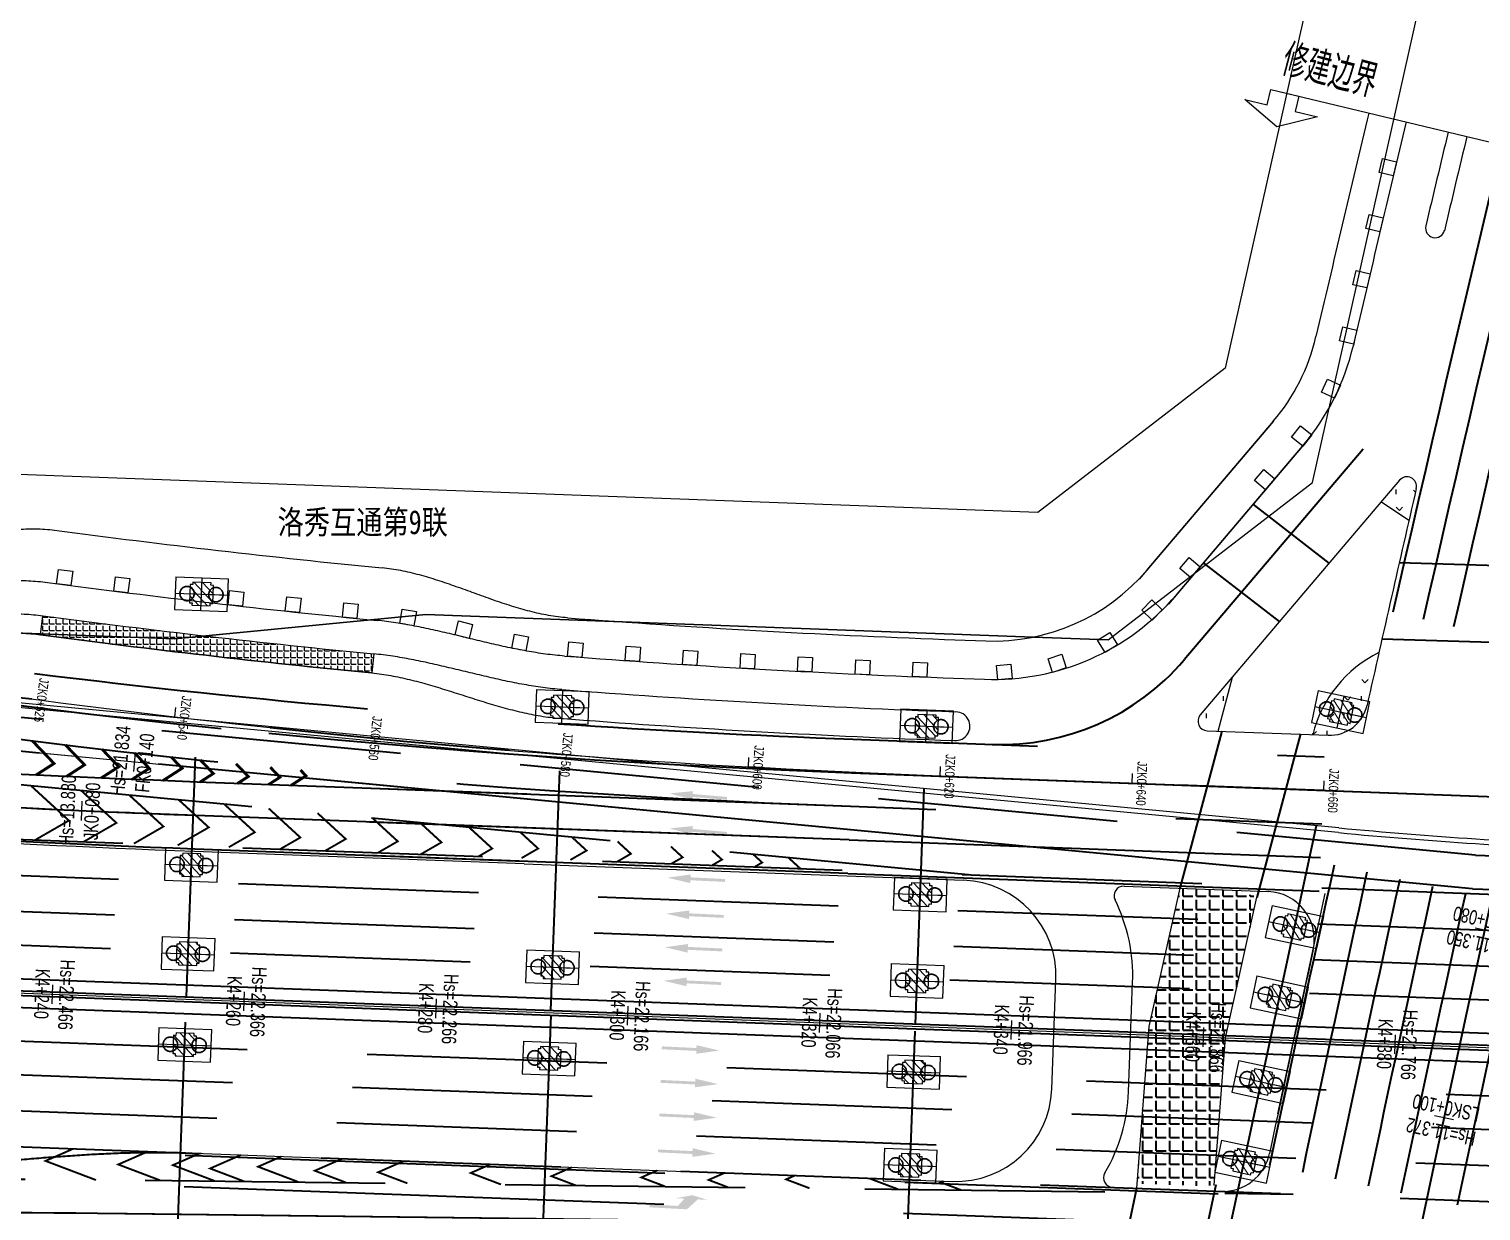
# Model space of a CAD drawing. Extents: x 0 to 558779, y 0 to 2762081.
# Drawn here: x 520459.3 to 520610.6, y 2757599.4 to 2757722.5 of the extents above; entities that cross this region are included whole.
import ezdxf
from ezdxf.enums import TextEntityAlignment as Align

# ---------------------------------------------------------------- set-up
doc = ezdxf.new("R2010")
doc.units = 0
doc.header["$LTSCALE"] = 20
for name, pattern in [('ACAD_ISO03W100', [30, 12, -18]), ('CENTER', [2, 1.25, -0.25, 0.25, -0.25]), ('DASHED', [19.05, 12.7, -6.35]), ('HIDDEN', [0.375, 0.25, -0.125])]:
    doc.linetypes.add(name, pattern=pattern)
for name, color, linetype in [('0JT-地面箭头', 255, 'Continuous'), ('B-标线', 8, 'Continuous'), ('B-标线 地面', 46, 'Continuous'), ('DL-中心线', 10, 'Continuous'), ('DL-人行道边线', 1, 'Continuous'), ('DL-树池', 110, 'Continuous'), ('DL-非机动车道边线', 6, 'Continuous'), ('FD-公交车站', 11, 'Continuous'), ('FD-斑马线', 243, 'Continuous'), ('L-主桥边线', 240, 'Continuous'), ('L-脊线', 222, 'Continuous'), ('L-辅路绿化带', 3, 'Continuous'), ('Pile-JZ', 7, 'Continuous'), ('QL-主线桥墩', 191, 'Continuous'), ('RD-红线', 230, 'Continuous'), ('XW_2022', 7, 'Continuous'), ('XW_F', 7, 'Continuous'), ('XW_J', 7, 'Continuous'), ('XW_JZ', 7, 'Continuous'), ('XW_JZ-江城大道左辅路', 7, 'Continuous'), ('XW_洛沙大道', 7, 'Continuous'), ('YD-G1', 3, 'Continuous'), ('主线墩中心线', 6, 'Continuous'), ('分界线', 11, 'Continuous'), ('文本', 3, 'Continuous'), ('桩号-2022', 7, 'Continuous'), ('桩号-F', 7, 'Continuous'), ('桩号-J', 7, 'Continuous'), ('桩号-洛沙大道', 7, 'Continuous'), ('点划线', 6, 'CENTER'), ('粗实线', 1, 'Continuous'), ('设计高-2022', 7, 'Continuous'), ('设计高-F', 7, 'Continuous'), ('设计高-J', 7, 'Continuous'), ('设计高-地面高-2022', 7, 'Continuous'), ('设计高-地面高-F', 7, 'Continuous'), ('设计高-地面高-J', 7, 'Continuous'), ('设计高-地面高-洛沙大道', 7, 'Continuous'), ('设计高-洛沙大道', 7, 'Continuous')]:
    doc.layers.add(name, color=color, linetype=linetype)
for name, color, linetype, lineweight in [('构造粗虚', 2, 'DASHED', 30), ('构造细实', 5, 'Continuous', 15), ('细线', 3, 'Continuous', 18)]:
    doc.layers.add(name, color=color, linetype=linetype, lineweight=lineweight)
doc.styles.get("Standard").update_dxf_attribs({"font": 'fsdb_e.shx', "width": 0.7, "bigfont": 'hzdx.shx'})
doc.styles.add('仿宋', font='simfang_0.ttf', dxfattribs={"width": 0.8})
doc.styles.add('金屿投标', font='fsdb_e.shx', dxfattribs={"width": 0.5, "bigfont": 'hzdx.shx'})
pattern_1 = [(90, (74.0869, 241.6073), (-1.79605, 1.79605), [0.47625, -3.11585]), (45, (74.0869, 241.6073), (-1.7960512242, 1.7960512242), [0.47625, -2.06375]), (135, (74.0869, 241.6073), (-1.7960512242, -1.7960512242), [0.47625, -2.06375])]

# ---------------------------------------------------------------- blocks, each defined once
blk = doc.blocks.new('shuchi01')
at = {"layer": 'DL-树池', "color": 3}
blk.add_lwpolyline([(-0.75, 1.5), (0.75, 1.5), (0.75, 0), (-0.75, 0)], close=True, dxfattribs=at)
blk = doc.blocks.new('独柱墩20220927')
at = {"layer": '构造细实'}
h = blk.add_hatch(dxfattribs=at)
h.set_pattern_fill('ANSI31', color=4, scale=0.2, style=0)
h.paths.add_polyline_path([(0, 1.2), (-0.95, 1.2), (-0.95, 0.95), (-1.2, 0.95), (-1.2, 0), (0, 0)])
h.paths.add_polyline_path([(0, 0), (1.2, 0), (1.2, 0.95), (0.95, 0.95), (0.95, 1.2), (0, 1.2)])
h.paths.add_polyline_path([(-1.2, 0), (-1.2, -0.95), (-0.95, -0.95), (-0.95, -1.2), (0, -1.2), (0, 0)])
h.paths.add_polyline_path([(0, -1.2), (0.95, -1.2), (0.95, -0.95), (1.2, -0.95), (1.2, 0), (0, 0)])
at = {"layer": '构造粗虚', "ltscale": 5}
for centre in [(0, 1.5), (0, -1.5)]:
    blk.add_circle(centre, 0.75, dxfattribs=at)
at = {"layer": '点划线', "ltscale": 29.527559}
for p, q in [((0, 2.75), (0, -2.75)), ((-1.7, 0), (1.7, 0)), ((0, -0.58), (0, -2.17))]:
    blk.add_line(p, q, dxfattribs=at)
at = {"layer": '粗实线'}
for p, q in [((-1.7, 2.75), (-1.7, -2.75)), ((1.7, 2.75), (-1.7, 2.75)), ((1.7, 2.75), (1.7, -2.75)), ((-1.7, -2.75), (1.7, -2.75))]:
    blk.add_line(p, q, dxfattribs=at)
blk.add_lwpolyline([(1.2, -0.95), (1.2, 0), (1.2, 0.95), (0.95, 0.95), (0.95, 1.2), (-0.95, 1.2), (-0.95, 0.95), (-1.2, 0.95), (-1.2, 0), (-1.2, -0.95), (-0.95, -0.95), (-0.95, -1.2), (0.95, -1.2), (0.95, -0.95)], close=True, dxfattribs=at)
blk = doc.blocks.new('主线桥墩10.09')
for p, q in [((3568.5446, -390.4272), (3573.4633, -367.467)), ((3567.7448, -382.6799), (3566.7989, -387.0793))]:
    blk.add_line(p, q)
at = {"layer": 'L-主桥边线', "color": 3, "lineweight": 35}
for points in [[(1927.5544, -306.876), (1927.5544, -306.876, 0.02003161), (2286.8826, -334.7071), (3681.6686, -386.6743)], [(1927.4958, -307.3726, 0.02003161), (2286.864, -335.2068), (3681.65, -387.174)]]:
    blk.add_lwpolyline(points, format="xyb", dxfattribs=at)
at = {"layer": 'L-主桥边线', "flags": 128}
blk.add_lwpolyline([(3574.9001, -360.6139), (3418.2311, -345.7772)], dxfattribs=at)
at = {"layer": 'L-主桥边线'}
blk.add_arc((3622.0394, 137.159), 500, 264.590189, 267.866251, dxfattribs=at)
at = {"layer": '主线墩中心线', "linetype": 'CENTER', "lineweight": 35}
for p, q in [((3454.8325, -378.2228), (3455.9084, -349.3453)), ((3492.8061, -379.6376), (3493.8011, -352.9338)), ((3530.7798, -381.0525), (3531.6937, -356.5222)), ((3530.7798, -381.0525), (3531.6937, -356.5222)), ((3572.5371, -360.3901), (3567.7448, -382.6799)), ((3453.8029, -405.8565), (3454.8138, -378.7225)), ((3492.7875, -380.1373), (3491.8119, -406.3218)), ((3529.8209, -406.7872), (3530.7612, -381.5521)), ((3567.7448, -382.6799), (3562.4758, -407.187))]:
    blk.add_line(p, q, dxfattribs=at)
at = {"layer": '细线'}
for p, rotation in [((3456.3962, -336.2519), 87.86625114163546), ((3493.9845, -348.0096), 87.86625114163546), ((3575.0839, -348.5443), 77.86625106761758), ((3531.9358, -350.024), 87.86625114163546), ((3455.3444, -364.4823), 87.86625114163546), ((3531.2824, -367.5618), 87.86625114163546), ((3570.2671, -370.948), 77.86625106761758), ((3455, -373.7259), 87.86625114163546), ((3492.9737, -375.1407), 87.86625114163546), ((3530.9473, -376.5556), 87.86625114163546), ((3568.6907, -378.2804), 77.86625106761758), ((3454.6463, -383.2193), 87.86625114163546), ((3492.62, -384.6342), 87.86625114163546), ((3530.5936, -386.049), 87.86625114163546), ((3566.7989, -387.0793), 77.86625106761758), ((3565.0123, -395.3895), 77.86625106761758), ((3530.2306, -395.7922), 87.86625114163546)]:
    blk.add_blockref('独柱墩20220927', p, dxfattribs=dict(at, rotation=rotation))
at = {"layer": '文本', "style": '仿宋', "width": 0.8}
blk.add_text('洛秀互通第9联', height=2.5, dxfattribs=at).set_placement((3464.3363, -330.0046))

msp = doc.modelspace()

# ---------------------------------------------------------------- hatches: boundary and pattern name
at = {"layer": '0JT-地面箭头', "linetype": 'ACAD_ISO03W100'}
for points in [[(520526.026, 2757642.87), (520528.379, 2757642.214), (520528.404, 2757642.513), (520531.991, 2757642.203), (520532.017, 2757642.501), (520528.43, 2757642.812), (520528.456, 2757643.111)], [(520526.026, 2757639.229), (520528.379, 2757638.574), (520528.404, 2757638.873), (520531.991, 2757638.562), (520532.017, 2757638.861), (520528.43, 2757639.171), (520528.456, 2757639.47)], [(520525.801, 2757634.089), (520528.177, 2757633.525), (520528.191, 2757633.825), (520531.787, 2757633.654), (520531.801, 2757633.953), (520528.205, 2757634.124), (520528.22, 2757634.424)], [(520525.661, 2757630.341), (520528.037, 2757629.778), (520528.052, 2757630.077), (520531.648, 2757629.906), (520531.662, 2757630.206), (520528.066, 2757630.377), (520528.08, 2757630.677)], [(520525.531, 2757626.844), (520527.907, 2757626.28), (520527.921, 2757626.58), (520531.517, 2757626.409), (520531.531, 2757626.708), (520527.936, 2757626.879), (520527.95, 2757627.179)], [(520525.401, 2757623.346), (520527.777, 2757622.782), (520527.791, 2757623.082), (520531.387, 2757622.911), (520531.401, 2757623.211), (520527.805, 2757623.382), (520527.819, 2757623.681)], [(520531.211, 2757616.079), (520528.835, 2757616.642), (520528.821, 2757616.343), (520525.225, 2757616.514), (520525.211, 2757616.214), (520528.807, 2757616.043), (520528.793, 2757615.743)], [(520531.081, 2757612.581), (520528.705, 2757613.145), (520528.691, 2757612.845), (520525.095, 2757613.016), (520525.081, 2757612.717), (520528.676, 2757612.545), (520528.662, 2757612.246)], [(520530.951, 2757609.084), (520528.575, 2757609.647), (520528.56, 2757609.348), (520524.965, 2757609.519), (520524.95, 2757609.219), (520528.546, 2757609.048), (520528.532, 2757608.748)], [(520530.811, 2757605.336), (520528.435, 2757605.9), (520528.421, 2757605.6), (520524.825, 2757605.771), (520524.811, 2757605.472), (520528.407, 2757605.3), (520528.392, 2757605.001)], [(520527.82, 2757599.532), (520526.621, 2757599.597), (520523.926, 2757599.745), (520523.942, 2757600.045), (520526.883, 2757599.884), (520527.58, 2757600.647), (520526.682, 2757600.696), (520528.401, 2757601.002), (520529.977, 2757600.515), (520528.978, 2757600.57)]]:
    msp.add_hatch(color=256, dxfattribs=at).paths.add_polyline_path(points)
at = {"layer": 'FD-公交车站'}
h = msp.add_hatch(dxfattribs=at)
h.set_pattern_fill('ANGLE', color=256, scale=0.1, style=0)
h.set_pattern_definition([(0, (0, 0), (0, 0.6985), [0.508, -0.1905]), (90, (0, 0), (-0.6985, 0), [0.508, -0.1905])])
edge = h.paths.add_edge_path()
edge.add_line((520495.208, 2757657.415), (520495.014, 2757655.425))
edge.add_arc((520591.369, 2758643.99), 993.25, 262.427645, 264.432998, ccw=False)
edge.add_line((520460.48, 2757659.402), (520460.743, 2757661.385))
edge.add_arc((520591.369, 2758643.99), 991.25, 262.427645, 264.432998)
at = {"layer": 'FD-斑马线', "lineweight": 35}
h = msp.add_hatch(dxfattribs=at)
h.set_pattern_fill('ANGLE', color=8, scale=0.2, style=0)
h.set_pattern_definition([(0, (74.0868, -58.3936), (0, 1.397), [1.016, -0.381]), (90, (74.0868, -58.3936), (-1.397, 1e-16), [1.016, -0.381])])
edge = h.paths.add_edge_path()
edge.add_arc((520583.34, 2757622.831), 10, 67.25529, 87.86602, ccw=False)
edge.add_line((520587.206, 2757632.053), (520583.929, 2757617.39))
edge.add_line((520583.929, 2757617.39), (520582.755, 2757602.061))
edge.add_arc((520581.471, 2757611.978), 10, 267.86602, 277.37655, ccw=False)
edge.add_line((520581.099, 2757601.985), (520574.744, 2757602.222))
edge.add_line((520574.744, 2757602.222), (520575.996, 2757618.575))
edge.add_line((520575.996, 2757618.575), (520579.219, 2757632.991))
edge.add_line((520579.219, 2757632.991), (520583.713, 2757632.824))
at = {"layer": 'L-辅路绿化带'}
h = msp.add_hatch(dxfattribs=at)
h.set_pattern_fill('GRASS', color=256, scale=0.1, style=0)
h.set_pattern_definition(pattern_1)
edge = h.paths.add_edge_path()
edge.add_arc((520602.843, 2757674.869), 1, 347.05534, 499.67255)
edge.add_line((520602.081, 2757675.516), (520600.18, 2757673.277))
edge.add_line((520600.18, 2757673.277), (520603.06, 2757671.341))
edge.add_arc((524518.733, 2756774.797), 4017, 167.055337, 167.10368, ccw=False)
h = msp.add_hatch(dxfattribs=at)
h.set_pattern_fill('GRASS', color=256, scale=0.1, style=0)
h.set_pattern_definition([(90, (74.0847, 241.6046), (-1.79605, 1.79605), [0.47625, -3.11585]), (45, (74.0847, 241.6046), (-1.7960512242, 1.7960512242), [0.47625, -2.06375]), (135, (74.0847, 241.6046), (-1.7960512242, -1.7960512242), [0.47625, -2.06375])])
edge = h.paths.add_edge_path()
edge.add_arc((520594.797, 2757652.914), 3.988, 269.8664, 347.51489, ccw=False)
edge.add_line((520594.788, 2757648.925), (520592.902, 2757648.993))
edge.add_line((520592.902, 2757648.993), (520599.956, 2757657.682))
edge.add_arc((524476.413, 2756784.315), 3973.625, 167.303247, 167.386448)
h = msp.add_hatch(dxfattribs=at)
h.set_pattern_fill('GRASS', color=256, scale=0.1, style=0)
h.set_pattern_definition(pattern_1)
edge = h.paths.add_edge_path()
edge.add_line((520584.663, 2757654.998), (520581.337, 2757651.08))
edge.add_arc((520582.07, 2757650.398), 1.001, 137.09814, 267.83124)
edge.add_line((520582.032, 2757649.398), (520583.174, 2757649.355))
edge.add_line((520583.174, 2757649.355), (520584.663, 2757654.998))

# ---------------------------------------------------------------- linework, layer by layer
at = {"layer": 'B-标线', "linetype": 'HIDDEN', "lineweight": 35, "ltscale": 5, "flags": 128}
for points in [[(516322.438, 2758316.933), (516956.171, 2758023.087, 0.0793686), (517564.823, 2757850.856), (518947.799, 2757687.806, 0.0200316), (519307.547, 2757659.942), (521003.552, 2757596.752)], [(516320.965, 2758313.758), (516954.699, 2758019.912, 0.0793686), (517564.414, 2757847.38), (518947.39, 2757684.33, 0.0200316), (519307.417, 2757656.444), (521003.422, 2757593.254)], [(516319.388, 2758310.356), (516953.121, 2758016.51, 0.0793686), (517563.975, 2757843.656), (518946.951, 2757680.605, 0.0200316), (519307.277, 2757652.697), (521003.282, 2757589.507)], [(516317.81, 2758306.954), (516951.544, 2758013.108, 0.0793686), (517563.535, 2757839.932), (518946.511, 2757676.881, 0.0200316), (519307.137, 2757648.95), (521003.142, 2757585.76)], [(520609.666, 2757632.942), (520351.861, 2757657.357, 0.0142955), (520266.291, 2757662.998), (520121.205, 2757668.404, -0.0003858), (520115.653, 2757668.613, -0.0011574), (520110.102, 2757668.84, -0.001929), (520104.553, 2757669.101, -0.0027006), (520099.006, 2757669.414, -0.0034722), (520093.464, 2757669.795, -0.0042439), (520087.928, 2757670.261, -0.0050155), (520082.402, 2757670.83, -0.0057871), (520076.889, 2757671.518, -0.0065587), (520071.395, 2757672.342, -0.0069446), (520066.2, 2757673.265, -0.0069446), (520061.484, 2757674.239, -0.0069446), (520057.146, 2757675.262, -0.0069446), (520053.117, 2757676.331, -0.0069446), (520049.348, 2757677.444, -0.0069446), (520045.803, 2757678.598, -0.0069446), (520042.456, 2757679.793, -0.0069446), (520039.284, 2757681.025, -0.0069446), (520036.271, 2757682.293, -0.0069446), (520033.402, 2757683.594, -0.0069446), (520030.667, 2757684.929, -0.0069446), (520028.056, 2757686.293, -0.0069446), (520025.56, 2757687.687, -0.0034722), (520024.353, 2757688.395, -0.2411717), (519975.908, 2757765.624, -0.0012153), (519975.867, 2757766.111, -0.0024306), (519975.789, 2757767.109, -0.0024306), (519975.72, 2757768.138, -0.0024306), (519975.658, 2757769.201, -0.0024306), (519975.605, 2757770.303, -0.0024306), (519975.562, 2757771.446, -0.0024306), (519975.528, 2757772.636, -0.0024306), (519975.504, 2757773.88, -0.0024306), (519975.492, 2757775.185, -0.0024306), (519975.493, 2757776.56, -0.0024306), (519975.508, 2757778.019, -0.0024306), (519975.539, 2757779.579, -0.0024306), (519975.59, 2757781.264, -0.0024306), (519975.663, 2757783.109, -0.0022955), (519975.758, 2757785.051, -0.0020255), (519975.87, 2757786.993, -0.0017554), (519975.996, 2757788.933, -0.0014853), (519976.136, 2757790.872, -0.0012153), (519976.285, 2757792.811, -0.0009452), (519976.444, 2757794.749, -0.0006752), (519976.608, 2757796.686, -0.0004051), (519976.776, 2757798.624, -0.000135), (519976.947, 2757800.561, -0.0000225), (519977.118, 2757802.497, -0.0000675), (519977.29, 2757804.434, -0.0001125), (519977.462, 2757806.371, -0.0001575), (519977.635, 2757808.308, -0.0002025), (519977.809, 2757810.244, -0.0002476), (519977.986, 2757812.181, -0.0002926), (519978.164, 2757814.117, -0.0003376), (519978.345, 2757816.053, -0.0003826), (519978.528, 2757817.989, -0.0004051), (519978.706, 2757819.827, -0.0004051), (519978.87, 2757821.505, -0.0004051), (519979.025, 2757823.057, -0.0004051), (519979.172, 2757824.509, -0.0004051), (519979.313, 2757825.877, -0.0004051), (519979.449, 2757827.175, -0.0004051), (519979.58, 2757828.412, -0.0004051), (519979.708, 2757829.596, -0.0004051), (519979.833, 2757830.733, -0.0004051), (519979.955, 2757831.829, -0.0004051), (519980.074, 2757832.887, -0.0004051), (519980.191, 2757833.912, -0.0004051), (519980.307, 2757834.906, -0.0002025), (519980.364, 2757835.392, -0.0425987), (520000.875, 2757935.361)], [(520609.996, 2757636.427), (520352.191, 2757660.841, 0.0142955), (520266.421, 2757666.495), (520121.335, 2757671.901, -0.0003858), (520115.788, 2757672.111, -0.0011574), (520110.253, 2757672.337, -0.001929), (520104.731, 2757672.597, -0.0027006), (520099.222, 2757672.907, -0.0034722), (520093.728, 2757673.285, -0.0042439), (520088.251, 2757673.746, -0.0050155), (520082.795, 2757674.308, -0.0057871), (520077.363, 2757674.986, -0.0065587), (520071.96, 2757675.796, -0.0069446), (520066.86, 2757676.702, -0.0069446), (520062.24, 2757677.657, -0.0069446), (520057.996, 2757678.657, -0.0069446), (520054.061, 2757679.701, -0.0069446), (520050.385, 2757680.786, -0.0069446), (520046.933, 2757681.911, -0.0069446), (520043.677, 2757683.073, -0.0069446), (520040.596, 2757684.269, -0.0069446), (520037.673, 2757685.499, -0.0069446), (520034.893, 2757686.761, -0.0069446), (520032.245, 2757688.053, -0.0069446), (520029.72, 2757689.372, -0.0069446), (520027.309, 2757690.719, -0.0034722), (520026.145, 2757691.402, -0.2411717), (519979.395, 2757765.928, -0.0012153), (519979.355, 2757766.398, -0.0024306), (519979.28, 2757767.362, -0.0024306), (519979.213, 2757768.357, -0.0024306), (519979.153, 2757769.386, -0.0024306), (519979.102, 2757770.454, -0.0024306), (519979.06, 2757771.563, -0.0024306), (519979.027, 2757772.719, -0.0024306), (519979.004, 2757773.929, -0.0024306), (519978.992, 2757775.2, -0.0024306), (519978.993, 2757776.541, -0.0024306), (519979.008, 2757777.966, -0.0024306), (519979.038, 2757779.492, -0.0024306), (519979.088, 2757781.142, -0.0024306), (519979.159, 2757782.954, -0.0022955), (519979.253, 2757784.864, -0.0020255), (519979.363, 2757786.777, -0.0017554), (519979.488, 2757788.693, -0.0014853), (519979.626, 2757790.611, -0.0012153), (519979.774, 2757792.533, -0.0009452), (519979.931, 2757794.458, -0.0006752), (519980.095, 2757796.386, -0.0004051), (519980.263, 2757798.317, -0.000135), (519980.434, 2757800.252, -0.0000225), (519980.605, 2757802.189, -0.0000675), (519980.776, 2757804.125, -0.0001125), (519980.948, 2757806.061, -0.0001575), (519981.121, 2757807.995, -0.0002025), (519981.295, 2757809.929, -0.0002476), (519981.471, 2757811.862, -0.0002926), (519981.649, 2757813.794, -0.0003376), (519981.829, 2757815.725, -0.0003826), (519982.013, 2757817.656, -0.0004051), (519982.189, 2757819.489, -0.0004051), (519982.353, 2757821.16, -0.0004051), (519982.507, 2757822.707, -0.0004051), (519982.654, 2757824.153, -0.0004051), (519982.794, 2757825.515, -0.0004051), (519982.93, 2757826.808, -0.0004051), (519983.06, 2757828.039, -0.0004051), (519983.188, 2757829.217, -0.0004051), (519983.312, 2757830.349, -0.0004051), (519983.433, 2757831.439, -0.0004051), (519983.552, 2757832.492, -0.0004051), (519983.668, 2757833.511, -0.0004051), (519983.783, 2757834.499, -0.0002025), (519983.84, 2757834.983, -0.0425987), (520004.231, 2757934.369, -0.0425987)], [(518722.616, 2757735.5), (518950.258, 2757708.661, 0.0200316), (519308.329, 2757680.927), (521004.334, 2757617.737)], [(518722.177, 2757731.776), (518949.819, 2757704.937, 0.0200316), (519308.189, 2757677.18), (521004.194, 2757613.99)], [(518721.738, 2757728.051), (518949.38, 2757701.213, 0.0200316), (519308.05, 2757673.433), (521004.055, 2757610.243)], [(518721.328, 2757724.575), (518948.97, 2757697.737, 0.0200316), (519307.919, 2757669.935), (521003.924, 2757606.745)], [(520557.173, 2757634.398), (520351.531, 2757653.872, 0.0142955), (520266.161, 2757659.5), (520121.076, 2757664.906)], [(520511.027, 2757639.284), (520476.679, 2757640.564, -0.0122239), (520403.486, 2757645.085, 0.0122239), (520330.293, 2757649.606), (520071.505, 2757659.248, 0.004337), (520036.824, 2757660.239, 0.0040414)], [(519984.445, 2757610.925, 0.0171796), (520056.154, 2757605.782), (520291.573, 2757597.011, 0.0321223), (520393.772, 2757599.769, -0.0258674), (520466.458, 2757602.64), (520590.997, 2757601.115)]]:
    msp.add_lwpolyline(points, format="xyb", dxfattribs=at)
at = {"layer": 'B-标线', "lineweight": 35, "flags": 128}
for points in [[(518725.387, 2757720.573), (518948.561, 2757694.261, 0.0200316), (519307.789, 2757666.438), (521003.794, 2757603.247)], [(518725.036, 2757717.593), (518948.209, 2757691.282, 0.0200316), (519307.677, 2757663.44), (521003.682, 2757600.25)], [(520511.158, 2757642.782), (520476.81, 2757644.062, -0.0122239), (520403.787, 2757648.572, 0.0122239), (520330.424, 2757653.103), (520071.636, 2757662.745, 0.0050744), (520030.985, 2757663.847, 0.0050744)], [(520510.897, 2757635.787), (520476.549, 2757637.066, -0.0122239), (520403.185, 2757641.598, 0.0122239), (520330.163, 2757646.108), (520071.375, 2757655.75, 0.009271), (519997.356, 2757657.134, -0.009271), (519923.077, 2757658.523, -0.009271)]]:
    msp.add_lwpolyline(points, format="xyb", dxfattribs=at)
at = {"layer": 'B-标线', "const_width": 0.2}
for points in [[(520459.517, 2757643.646), (520463.44, 2757640.044), (520459.93, 2757638.021)], [(520464.743, 2757643.151), (520468.392, 2757639.801), (520464.978, 2757637.833)], [(520469.753, 2757642.677), (520473.297, 2757639.423), (520470.202, 2757637.638)], [(520474.898, 2757642.189), (520478.01, 2757639.332), (520474.776, 2757637.468)], [(520479.635, 2757641.741), (520482.808, 2757638.828), (520480.105, 2757637.269)], [(520484.264, 2757641.302), (520487.557, 2757638.279), (520485.459, 2757637.07)], [(520489.347, 2757640.821), (520492.285, 2757638.124), (520490.152, 2757636.895)], [(520495.094, 2757640.277), (520497.704, 2757637.881), (520495.639, 2757636.69)], [(520500.045, 2757639.808), (520502.26, 2757637.775), (520500.091, 2757636.525)], [(520505.151, 2757639.324), (520507.543, 2757637.129), (520506.106, 2757636.3)], [(520510.487, 2757638.819), (520512.328, 2757637.129), (520510.601, 2757636.133)], [(520515.857, 2757638.31), (520517.376, 2757636.916), (520515.688, 2757635.943)], [(520520.599, 2757637.861), (520521.992, 2757636.582), (520520.568, 2757635.762)], [(520526.162, 2757637.335), (520527.38, 2757636.216), (520526.226, 2757635.551)], [(520530.438, 2757636.93), (520531.48, 2757635.973), (520530.473, 2757635.393)], [(520534.743, 2757636.522), (520535.671, 2757635.67), (520534.904, 2757635.228)], [(520538.408, 2757636.175), (520539.606, 2757635.076), (520539.568, 2757635.054)], [(520463.911, 2757605.85), (520461.005, 2757604.576), (520466.261, 2757602.585)], [(520471.677, 2757605.561), (520468.586, 2757604.205), (520472.925, 2757602.561)], [(520477.063, 2757605.36), (520474.278, 2757604.139), (520478.627, 2757602.491)], [(520481.372, 2757605.2), (520478.154, 2757603.789), (520481.678, 2757602.454)], [(520485.588, 2757605.042), (520483.15, 2757603.973), (520487.343, 2757602.384)], [(520491.915, 2757604.807), (520489.059, 2757603.554), (520492.306, 2757602.324)], [(520498.33, 2757604.568), (520495.663, 2757603.398), (520498.707, 2757602.245)], [(520507.383, 2757604.231), (520505.308, 2757603.321), (520508.462, 2757602.126)], [(520515.844, 2757603.915), (520513.719, 2757602.984), (520516.234, 2757602.031)], [(520524.74, 2757603.584), (520523.082, 2757602.857), (520525.563, 2757601.916)], [(520531.745, 2757603.323), (520530.091, 2757602.597), (520532.099, 2757601.836)], [(520539.069, 2757603.05), (520538.166, 2757602.654), (520540.599, 2757601.732)], [(520546.824, 2757602.761), (520549.838, 2757601.619)], [(520554.584, 2757602.472), (520554.284, 2757602.341), (520556.4, 2757601.539)]]:
    msp.add_lwpolyline(points, dxfattribs=at)
at = {"layer": 'B-标线', "linetype": 'HIDDEN', "lineweight": 35, "ltscale": 5, "flags": 128}
for points in [[(520609.996, 2757636.433), (521004.483, 2757621.735)], [(520609.666, 2757632.942), (521004.353, 2757618.237)]]:
    msp.add_lwpolyline(points, dxfattribs=at)
at = {"layer": 'B-标线', "lineweight": 35, "ltscale": 5, "flags": 128}
msp.add_lwpolyline([(519867.718, 2757617.806, -0.0225048), (519961.871, 2757610.045, 0.0225048), (520056.023, 2757602.285), (520291.443, 2757593.513, 0.0321223), (520394.091, 2757596.283, -0.0258674), (520466.415, 2757599.14), (520710.921, 2757596.147)], format="xyb", dxfattribs=at)
at = {"layer": 'B-标线 地面', "linetype": 'HIDDEN', "lineweight": 35, "ltscale": 10}
for p, q in [((520598.269, 2757678.752), (520579.621, 2757656.785)), ((520475.571, 2757605.165), (520583.195, 2757601.156)), ((520475.45, 2757601.918), (520583.074, 2757597.908))]:
    msp.add_line(p, q, dxfattribs=at)
at = {"layer": 'B-标线 地面', "linetype": 'HIDDEN', "lineweight": 35, "ltscale": 10, "flags": 128}
for points in [[(520355.588, 2757667.225, -0.0199363), (520402.945, 2757660.533, 0.0357677), (520544.989, 2757645.024), (520594.104, 2757643.194)], [(520355.236, 2757663.743, -0.0199363), (520402.318, 2757657.089, 0.0357677), (520544.859, 2757641.527), (520593.974, 2757639.697)], [(520459.87, 2757655.371, 0.0087502), (520494.552, 2757651.695)], [(520544.859, 2757641.526), (520476.81, 2757644.062, -0.0122239), (520403.787, 2757648.572, 0.003094), (520385.24, 2757650.058, 0.003094)], [(520514.421, 2757650.14, 0.0077128), (520545.12, 2757648.522), (520594.235, 2757646.692)], [(520544.729, 2757638.029), (520476.679, 2757640.564, -0.0122239), (520403.486, 2757645.085, 0.003094), (520384.982, 2757646.567, 0.003094)], [(520544.598, 2757634.531), (520476.549, 2757637.066, -0.0122239), (520403.185, 2757641.598, 0.003094), (520384.724, 2757643.077, 0.003094)]]:
    msp.add_lwpolyline(points, format="xyb", dxfattribs=at)
at = {"layer": 'B-标线 地面', "lineweight": 35, "ltscale": 10, "const_width": 0.3, "flags": 128}
for points in [[(520459.64, 2757648.346), (520461.891, 2757645.992), (520460.011, 2757644.782)], [(520463.077, 2757647.929), (520465.068, 2757645.847), (520463.181, 2757644.632)], [(520466.893, 2757647.48), (520468.639, 2757645.654), (520466.797, 2757644.468)], [(520470.276, 2757647.095), (520471.816, 2757645.484), (520470.022, 2757644.33)], [(520474.091, 2757646.674), (520475.228, 2757645.484), (520473.232, 2757644.199)], [(520477.141, 2757646.348), (520478.485, 2757644.942), (520477.101, 2757644.051)], [(520480.856, 2757645.964), (520482.13, 2757644.632), (520481.001, 2757643.905)], [(520484.418, 2757645.609), (520485.426, 2757644.554), (520484.231, 2757643.785)], [(520487.571, 2757645.305), (520488.14, 2757644.709), (520486.569, 2757643.698)]]:
    msp.add_lwpolyline(points, dxfattribs=at)
at = {"layer": 'B-标线 地面', "linetype": 'HIDDEN', "lineweight": 35, "ltscale": 10, "flags": 128}
for points in [[(520544.729, 2757638.029), (520593.844, 2757636.199)], [(520544.598, 2757634.532), (520593.713, 2757632.701)]]:
    msp.add_lwpolyline(points, dxfattribs=at)
at = {"layer": 'B-标线 地面', "linetype": 'HIDDEN', "lineweight": 35, "ltscale": 10}
for centre, radius, start, end in [((524518.782, 2756774.802), 4016.548, 166.529215, 167.252143), ((524518.782, 2756774.802), 4013.298, 166.529215, 167.252143), ((524518.782, 2756774.802), 4010.048, 166.529215, 167.252143), ((520560.562, 2757672.964), 25, 267.86602, 319.67255), ((524516.338, 2756775.328), 4014.298, 167.62823, 168.085203), ((524516.338, 2756775.328), 4010.798, 167.62823, 168.085203), ((524516.338, 2756775.328), 4007.298, 167.62823, 168.085203), ((524516.338, 2756775.328), 4003.798, 167.62823, 168.085203), ((524516.338, 2756775.328), 4000.298, 167.62823, 168.085203), ((524521.714, 2756774.167), 3999.798, 167.62823, 168.085203)]:
    msp.add_arc(centre, radius, start, end, dxfattribs=at)
at = {"layer": 'DL-中心线', "linetype": 'CENTER', "lineweight": 35, "ltscale": 5, "flags": 128}
for points in [[(520609.666, 2757632.942), (520351.861, 2757657.357, 0.0142955), (520266.291, 2757662.998), (520121.205, 2757668.404, -0.0003858), (520115.653, 2757668.613, -0.0011574), (520110.102, 2757668.84, -0.001929), (520104.553, 2757669.101, -0.0027006), (520099.006, 2757669.414, -0.0034722), (520093.464, 2757669.795, -0.0042439), (520087.928, 2757670.261, -0.0050155), (520082.402, 2757670.83, -0.0057871), (520076.889, 2757671.518, -0.0065587), (520071.395, 2757672.342, -0.0069446), (520066.2, 2757673.265, -0.0069446), (520061.484, 2757674.239, -0.0069446), (520057.146, 2757675.262, -0.0069446), (520053.117, 2757676.331, -0.0069446), (520049.348, 2757677.444, -0.0069446), (520045.803, 2757678.598, -0.0069446), (520042.456, 2757679.793, -0.0069446), (520039.284, 2757681.025, -0.0069446), (520036.271, 2757682.293, -0.0069446), (520033.402, 2757683.594, -0.0069446), (520030.667, 2757684.929, -0.0069446), (520028.056, 2757686.293, -0.0069446), (520025.56, 2757687.687, -0.0034722), (520024.353, 2757688.395, -0.2411717), (519975.908, 2757765.624, -0.0012153), (519975.867, 2757766.111, -0.0024306), (519975.789, 2757767.109, -0.0024306), (519975.72, 2757768.138, -0.0024306), (519975.658, 2757769.201, -0.0024306), (519975.605, 2757770.303, -0.0024306), (519975.562, 2757771.446, -0.0024306), (519975.528, 2757772.636, -0.0024306), (519975.504, 2757773.88, -0.0024306), (519975.492, 2757775.185, -0.0024306), (519975.493, 2757776.56, -0.0024306), (519975.508, 2757778.019, -0.0024306), (519975.539, 2757779.579, -0.0024306), (519975.59, 2757781.264, -0.0024306), (519975.663, 2757783.109, -0.0022955), (519975.758, 2757785.051, -0.0020255), (519975.87, 2757786.993, -0.0017554), (519975.996, 2757788.933, -0.0014853), (519976.136, 2757790.872, -0.0012153), (519976.285, 2757792.811, -0.0009452), (519976.444, 2757794.749, -0.0006752), (519976.608, 2757796.686, -0.0004051), (519976.776, 2757798.624, -0.000135), (519976.947, 2757800.561, -0.0000225), (519977.118, 2757802.497, -0.0000675), (519977.29, 2757804.434, -0.0001125), (519977.462, 2757806.371, -0.0001575), (519977.635, 2757808.308, -0.0002025), (519977.809, 2757810.244, -0.0002476), (519977.986, 2757812.181, -0.0002926), (519978.164, 2757814.117, -0.0003376), (519978.345, 2757816.053, -0.0003826), (519978.528, 2757817.989, -0.0004051), (519978.706, 2757819.827, -0.0004051), (519978.87, 2757821.505, -0.0004051), (519979.025, 2757823.057, -0.0004051), (519979.172, 2757824.509, -0.0004051), (519979.313, 2757825.877, -0.0004051), (519979.449, 2757827.175, -0.0004051), (519979.58, 2757828.412, -0.0004051), (519979.708, 2757829.596, -0.0004051), (519979.833, 2757830.733, -0.0004051), (519979.955, 2757831.829, -0.0004051), (519980.074, 2757832.887, -0.0004051), (519980.191, 2757833.912, -0.0004051), (519980.307, 2757834.906, -0.0002025), (519980.364, 2757835.392, -0.0425987), (520000.875, 2757935.361)], [(520628.78, 2757706.611, 0.01088), (520591.925, 2757536.496)], [(519936.037, 2757686.063), (519964.506, 2757685.002, -0.0050031), (520064.453, 2757680.276, 0.0050041), (520164.421, 2757675.549), (520317.716, 2757669.838, -0.0357688), (520402.945, 2757660.533, 0.0357677), (520544.989, 2757645.024), (520703.493, 2757639.118)], [(519936.037, 2757686.063), (519964.506, 2757685.002, -0.0050031), (520064.453, 2757680.276, 0.0050041), (520164.421, 2757675.549), (520299.83, 2757670.504, -0.0319844), (520426.983, 2757657.594, 0.0319834), (520554.132, 2757644.684), (520703.493, 2757639.118)], [(520544.729, 2757638.029), (520476.679, 2757640.564, -0.0122239), (520403.486, 2757645.085, 0.0122239), (520330.293, 2757649.606), (520071.505, 2757659.248, 0.009271), (519997.356, 2757660.634, -0.009271), (519923.207, 2757662.021)], [(519867.718, 2757617.806, -0.0225048), (519961.871, 2757610.045, 0.0225048), (520056.023, 2757602.285), (520291.443, 2757593.513, 0.0321223), (520394.091, 2757596.283, -0.0258674), (520466.415, 2757599.14), (520710.921, 2757596.147)]]:
    msp.add_lwpolyline(points, format="xyb", dxfattribs=at)
at = {"layer": 'DL-人行道边线'}
msp.add_line((520588.926, 2757681.652), (520574.949, 2757665.188), dxfattribs=at)
for points in [[(520515.381, 2757661.173, 0.0099797), (520554.663, 2757658.924), (520558.981, 2757658.763, 0.2299792), (520575.773, 2757666.158), (520588.926, 2757681.652)], [(520441.801, 2757668.641, 0.031162), (520443.771, 2757668.469, 0.0237657), (520445.773, 2757668.514, 0.0165957), (520447.797, 2757668.723, 0.0099148), (520449.836, 2757669.044, 0.0036267), (520451.88, 2757669.422, -0.0025257), (520453.923, 2757669.804, -0.008842), (520455.956, 2757670.137, -0.0155781), (520457.972, 2757670.368, -0.0228235), (520459.966, 2757670.442, -0.0302933), (520461.929, 2757670.306)], [(520461.929, 2757670.306, 0.0087502), (520496.081, 2757666.373, 0.0087502)], [(520515.381, 2757661.173, -0.0244099), (520513.423, 2757661.425, -0.0188206), (520511.48, 2757661.848, -0.0133342), (520509.548, 2757662.4, -0.0080832), (520507.626, 2757663.04, -0.0030266), (520505.709, 2757663.726, 0.001963), (520503.795, 2757664.415, 0.0070383), (520501.879, 2757665.066, 0.0123247), (520499.958, 2757665.637, 0.0178572), (520498.027, 2757666.087, 0.0234898), (520496.081, 2757666.373)]]:
    msp.add_lwpolyline(points, format="xyb", dxfattribs=at)
for points in [[(520574.706, 2757601.722), (520575.996, 2757618.575), (520579.219, 2757632.991)], [(520582.755, 2757602.061), (520583.929, 2757617.39), (520587.206, 2757632.053)]]:
    msp.add_lwpolyline(points, dxfattribs=at)
for centre, radius, start, end in [((524518.782, 2756774.802), 4030.798, 166.529215, 166.869572), ((520572.916, 2757695.243), 21, 319.67255, 346.86957)]:
    msp.add_arc(centre, radius, start, end, dxfattribs=at)
at = {"layer": 'DL-非机动车道边线'}
msp.add_line((520591.975, 2757679.064), (520577.999, 2757662.599), dxfattribs=at)
at = {"layer": 'DL-非机动车道边线', "flags": 128}
for points in [[(520515.073, 2757657.185, 0.0099797), (520554.514, 2757654.926), (520558.832, 2757654.766, 0.2299792), (520578.822, 2757663.569), (520591.975, 2757679.064)], [(520441.195, 2757664.688, 0.0209042), (520443.166, 2757664.472, 0.016199), (520445.159, 2757664.403, 0.0115567), (520447.167, 2757664.445, 0.0070615), (520449.185, 2757664.563, 0.0026889), (520451.207, 2757664.72, -0.0016419), (520453.228, 2757664.881, -0.0060286), (520455.243, 2757665.011, -0.0105502), (520457.247, 2757665.073, -0.0152261), (520459.235, 2757665.033, -0.0199624), (520461.205, 2757664.854)], [(520461.205, 2757664.854, 0.0087502), (520495.547, 2757660.899, 0.0087502)], [(520515.073, 2757657.185, -0.0141297), (520513.104, 2757657.396, -0.0110509), (520511.143, 2757657.706, -0.0079906), (520509.189, 2757658.091, -0.0049741), (520507.241, 2757658.529, -0.0019946), (520505.296, 2757658.994, 0.0009731), (520503.352, 2757659.463, 0.0039593), (520501.408, 2757659.911, 0.0069879), (520499.461, 2757660.316, 0.0100633), (520497.508, 2757660.653, 0.0131557), (520495.547, 2757660.899)]]:
    msp.add_lwpolyline(points, format="xyb", dxfattribs=at)
at = {"layer": 'DL-非机动车道边线'}
for centre, radius, start, end in [((524518.782, 2756774.802), 4026.798, 166.529215, 166.869572), ((520572.916, 2757695.243), 25, 319.67255, 346.86957)]:
    msp.add_arc(centre, radius, start, end, dxfattribs=at)
at = {"layer": 'FD-公交车站', "flags": 128}
msp.add_lwpolyline([(520495.208, 2757657.415), (520495.014, 2757655.425, -0.0087502), (520460.48, 2757659.402), (520460.743, 2757661.385, 0.0087502), (520495.208, 2757657.415)], format="xyb", dxfattribs=at)
at = {"layer": 'FD-斑马线', "lineweight": 35}
for points in [[(520594.748, 2757666.878), (520586.835, 2757673.008)], [(520589.566, 2757660.773), (520581.652, 2757666.903)], [(520602.048, 2757666.918), (520634.143, 2757665.965)], [(520600.246, 2757658.968), (520632.327, 2757658.015)], [(520579.219, 2757632.991), (520583.578, 2757649.376)], [(520587.243, 2757632.038), (520591.775, 2757649.07)], [(520571.81, 2757588.07), (520574.706, 2757601.722)], [(520579.924, 2757587.768), (520582.968, 2757602.122)], [(520582.754, 2757602.049), (520582.757, 2757602.089)]]:
    msp.add_lwpolyline(points, dxfattribs=at)
at = {"layer": 'L-主桥边线', "lineweight": 35, "ltscale": 2, "flags": 128}
for points in [[(518705.32, 2757721.176), (518948.356, 2757692.523, 0.0200316), (519307.724, 2757664.689), (520702.51, 2757612.722)], [(518705.379, 2757721.673), (518948.414, 2757693.019, 0.0200316), (519307.742, 2757665.188), (520702.528, 2757613.221)]]:
    msp.add_lwpolyline(points, format="xyb", dxfattribs=at)
at = {"layer": 'L-主桥边线', "flags": 128}
for points in [[(520595.76, 2757639.282), (520439.091, 2757654.118)], [(520595.713, 2757638.784), (520439.044, 2757653.621)]]:
    msp.add_lwpolyline(points, dxfattribs=at)
at = {"layer": 'L-主桥边线'}
for radius in [500.5, 500]:
    msp.add_arc((520642.899, 2758137.055), radius, 264.59019, 267.86625, dxfattribs=at)
at = {"layer": 'L-脊线'}
msp.add_lwpolyline([(520470.289, 2757646.141), (520438.619, 2757649.141)], dxfattribs=at)
msp.add_arc((520532.528, 2759139.524), 1500, 266.518076, 267.866251, dxfattribs=at)
at = {"layer": 'L-辅路绿化带'}
for p, q in [((520602.078, 2757675.513), (520581.307, 2757651.044)), ((520582.032, 2757649.398), (520594.639, 2757648.928)), ((520510.888, 2757635.538), (520556.654, 2757633.832)), ((520573.376, 2757633.209), (520588.381, 2757632.65)), ((520565.85, 2757612.059), (520566.275, 2757623.467)), ((520573.844, 2757611.761), (520574.27, 2757623.169)), ((520475.581, 2757605.416), (520555.485, 2757602.439)), ((520572.206, 2757601.816), (520583.456, 2757601.396))]:
    msp.add_line(p, q, dxfattribs=at)
for points in [[(520600.178, 2757673.274), (520603.057, 2757671.339)], [(520583.166, 2757649.356), (520584.663, 2757654.998)]]:
    msp.add_lwpolyline(points, dxfattribs=at)
at = {"layer": 'L-辅路绿化带', "flags": 128}
for points in [[(520440.664, 2757661.228, 0.0208326), (520442.642, 2757661.012, 0.0161451), (520444.642, 2757660.942, 0.0115199), (520446.658, 2757660.983, 0.0070402), (520448.683, 2757661.099, 0.0026819), (520450.712, 2757661.255, -0.0016351), (520452.739, 2757661.415, -0.0060075), (520454.761, 2757661.544, -0.0105135), (520456.772, 2757661.606, -0.0151721), (520458.767, 2757661.564, -0.0198904), (520460.743, 2757661.385)], [(520460.743, 2757661.385, 0.0087502), (520495.208, 2757657.415, 0.0087502)], [(520440.361, 2757659.251, 0.0207919), (520442.343, 2757659.034, 0.0161145), (520444.347, 2757658.964, 0.011499), (520446.366, 2757659.004, 0.007028), (520448.395, 2757659.12, 0.0026778), (520450.428, 2757659.275, -0.0016313), (520452.46, 2757659.435, -0.0059955), (520454.486, 2757659.563, -0.0104926), (520456.5, 2757659.624, -0.0151414), (520458.5, 2757659.582, -0.0198495), (520460.48, 2757659.402)], [(520460.48, 2757659.402, 0.0087502), (520495.014, 2757655.425, 0.0087502)], [(520514.803, 2757653.696, -0.0140817), (520512.827, 2757653.906, -0.0110141), (520510.859, 2757654.217, -0.0079648), (520508.898, 2757654.603, -0.0049589), (520506.943, 2757655.041, -0.0019895), (520504.991, 2757655.507, 0.0009681), (520503.041, 2757655.976, 0.0039442), (520501.089, 2757656.426, 0.0069622), (520499.135, 2757656.832, 0.0100265), (520497.176, 2757657.169, 0.0131075), (520495.208, 2757657.415)], [(520495.014, 2757655.425, -0.0198495), (520496.983, 2757655.15, -0.0151414), (520498.94, 2757654.737, -0.0104926), (520500.888, 2757654.219, -0.0059955), (520502.831, 2757653.634, -0.0016313), (520504.773, 2757653.016, 0.0026778), (520506.718, 2757652.403, 0.007028), (520508.667, 2757651.829, 0.011499), (520510.624, 2757651.331, 0.0161145), (520512.592, 2757650.944, 0.0207919), (520514.572, 2757650.704)], [(520514.803, 2757653.696, 0.0099797), (520554.383, 2757651.429), (520555.855, 2757651.374)], [(520514.572, 2757650.704, 0.0099797), (520554.272, 2757648.431), (520555.743, 2757648.376)], [(520510.888, 2757635.537), (520476.54, 2757636.817, -0.0109385), (520410.868, 2757640.703, -0.0109385)]]:
    msp.add_lwpolyline(points, format="xyb", dxfattribs=at)
at = {"layer": 'L-辅路绿化带', "lineweight": 35}
msp.add_lwpolyline([(520437.437, 2757603.685, 0.005383), (520439.457, 2757603.646, 0.0046984), (520441.479, 2757603.649, 0.0045545), (520443.494, 2757603.688, 0.0040854), (520445.498, 2757603.761, 0.0033962), (520447.504, 2757603.865, 0.0027106), (520449.51, 2757603.994, 0.0020289), (520451.517, 2757604.141, 0.0013505), (520453.524, 2757604.303, 0.0006746), (520455.532, 2757604.472), (520457.54, 2757604.645, -0.0006746), (520459.547, 2757604.814, -0.0013505), (520461.555, 2757604.976, -0.0020289), (520463.562, 2757605.123, -0.0027106), (520465.568, 2757605.252, -0.0033962), (520467.573, 2757605.356, -0.0040854), (520469.577, 2757605.429, -0.0047773), (520471.58, 2757605.468, -0.0054701), (520473.581, 2757605.465, -0.0061608), (520475.581, 2757605.415)], format="xyb", dxfattribs=at)
at = {"layer": 'L-辅路绿化带'}
for centre, radius, start, end in [((524518.782, 2756774.802), 4022.298, 166.529215, 166.672448), ((524518.782, 2756774.802), 4020.298, 166.529215, 166.673274), ((520605.786, 2757701.782), 1, 166.67222, 346.67222), ((520602.841, 2757674.866), 1, 347.0556, 139.67255), ((524518.782, 2756774.802), 4017.048, 167.055599, 167.385994), ((520605.657, 2757645.876), 13, 116.1623, 166.15149), ((520555.818, 2757649.875), 1.5, 266.4137, 88.57731), ((520582.069, 2757650.397), 1, 139.67255, 267.86602), ((520594.788, 2757652.925), 4, 267.86602, 347.38599), ((520556.282, 2757623.839), 10, 357.86602, 87.86602), ((520573.339, 2757632.21), 1, 87.86602, 206.13973), ((520588.195, 2757627.653), 5, 347.75783, 87.86602), ((520556.282, 2757623.839), 18, 357.86602, 26.13973), ((524518.782, 2756774.802), 4017.048, 167.757829, 168.067561), ((524518.782, 2756774.802), 4017.048, 167.808816, 168.00765), ((520555.857, 2757612.432), 10, 267.86625, 357.86602), ((520555.857, 2757612.432), 18, 329.59254, 357.86602), ((520583.642, 2757606.393), 5, 267.86625, 348.06756), ((520572.243, 2757602.815), 1, 149.59254, 267.86625)]:
    msp.add_arc(centre, radius, start, end, dxfattribs=at)
at = {"layer": 'Pile-JZ'}
for p, q in [((520474.474, 2757650.846), (520474.591, 2757651.839)), ((520534.237, 2757645.623), (520534.294, 2757646.622)), ((520554.215, 2757644.681), (520554.252, 2757645.68)), ((520574.201, 2757643.936), (520574.238, 2757644.935)), ((520594.187, 2757643.191), (520594.224, 2757644.19))]:
    msp.add_line(p, q, dxfattribs=at)
at = {"layer": 'RD-红线'}
for points in [[(520593.008, 2757675.266), (520608.575, 2757744.735)], [(520474.463, 2757658.994), (520399.934, 2757661.771)], [(520500.615, 2757661.522), (520474.463, 2757658.994)], [(520571.735, 2757658.873), (520563.945, 2757659.163), (520500.615, 2757661.522)]]:
    msp.add_lwpolyline(points, dxfattribs=at)
msp.add_lwpolyline([(520571.735, 2757658.873), (520593.008, 2757675.266, 0.3615169)], format="xyb", dxfattribs=at)
at = {"layer": 'XW_2022', "color": 4}
msp.add_line((519307.733, 2757664.939), (520743.918, 2757611.429), dxfattribs=at)
msp.add_line((519307.733, 2757664.939), (520743.918, 2757611.429), dxfattribs=at)
at = {"layer": 'XW_F', "color": 4}
msp.add_line((520609.666, 2757632.942), (520351.861, 2757657.357), dxfattribs=at)
msp.add_line((520609.666, 2757632.942), (520351.861, 2757657.357), dxfattribs=at)
at = {"layer": 'XW_J', "color": 4}
msp.add_line((520544.729, 2757638.029), (520476.679, 2757640.564), dxfattribs=at)
msp.add_line((520544.729, 2757638.029), (520476.679, 2757640.564), dxfattribs=at)
at = {"layer": 'XW_J', "color": 2}
msp.add_arc((520532.528, 2759139.524), 1500, 265.064872, 267.866251, dxfattribs=at)
msp.add_arc((520532.528, 2759139.524), 1500, 265.064872, 267.866251, dxfattribs=at)
at = {"layer": 'XW_JZ', "color": 4}
msp.add_line((520554.132, 2757644.684), (520703.493, 2757639.118), dxfattribs=at)
at = {"layer": 'XW_JZ', "color": 2}
msp.add_arc((520591.369, 2758643.99), 1000, 260.538466, 267.866019, dxfattribs=at)
at = {"layer": 'XW_JZ-江城大道左辅路', "color": 4}
msp.add_line((520554.132, 2757644.684), (520703.493, 2757639.118), dxfattribs=at)
at = {"layer": 'XW_JZ-江城大道左辅路', "color": 2}
msp.add_arc((520591.369, 2758643.99), 1000, 260.538466, 267.866019, dxfattribs=at)
at = {"layer": 'XW_洛沙大道', "color": 2}
msp.add_arc((524518.782, 2756774.802), 4000.048, 166.529215, 169.022627, dxfattribs=at)
msp.add_arc((524518.782, 2756774.802), 4000.048, 166.529215, 169.022627, dxfattribs=at)
at = {"layer": 'YD-G1'}
msp.add_lwpolyline([(520634.472, 2757844.29), (520622.672, 2757860.231), (520602.632, 2757770.801), (520583.893, 2757687.18), (520564.397, 2757672.157), (520499.087, 2757674.59), (520488.015, 2757675.003), (520387.308, 2757678.755), (520399.934, 2757661.773), (520474.464, 2757658.996), (520500.615, 2757661.524), (520563.945, 2757659.164), (520571.735, 2757658.874), (520593.009, 2757675.268), (520608.576, 2757744.736), (520617.693, 2757769.414), (520634.472, 2757844.29)], close=True, dxfattribs=at)
at = {"layer": '分界线'}
msp.add_line((520588.665, 2757716.22), (520671.596, 2757696.355), dxfattribs=at)
msp.add_lwpolyline([(520588.665, 2757716.22), (520591.582, 2757715.521), (520591.198, 2757713.92), (520593.532, 2757713.361), (520589.279, 2757712.344), (520585.947, 2757715.178), (520588.281, 2757714.619), (520588.665, 2757716.22)], dxfattribs=at)
at = {"layer": '设计高-地面高-2022'}
for p, q in [((520461.73, 2757622.943), (520461.655, 2757620.945)), ((520481.716, 2757622.199), (520481.642, 2757620.2)), ((520501.702, 2757621.454), (520501.628, 2757619.456)), ((520521.688, 2757620.71), (520521.614, 2757618.711)), ((520541.674, 2757619.965), (520541.6, 2757617.966)), ((520561.661, 2757619.22), (520561.586, 2757617.222)), ((520581.647, 2757618.476), (520581.572, 2757616.477)), ((520601.633, 2757617.731), (520601.558, 2757615.732))]:
    msp.add_line(p, q, dxfattribs=at)
at = {"layer": '设计高-地面高-F'}
msp.add_line((520470.195, 2757645.146), (520470.383, 2757647.137), dxfattribs=at)
at = {"layer": '设计高-地面高-J'}
msp.add_line((520464.741, 2757640.055), (520464.831, 2757642.053), dxfattribs=at)
at = {"layer": '设计高-地面高-洛沙大道'}
for p, q in [((520611.9, 2757628.417), (520609.946, 2757628.844)), ((520607.681, 2757608.872), (520605.725, 2757609.29))]:
    msp.add_line(p, q, dxfattribs=at)

# ---------------------------------------------------------------- block references
at = {"layer": 'DL-树池'}
for p, rotation in [((520601.597, 2757707.951), 76.60077218760402), ((520600.211, 2757702.113), 76.6861439084174), ((520598.834, 2757696.273), 76.77151562923079), ((520597.465, 2757690.432), 76.85688735004416), ((520595.604, 2757684.741), 65.16174165239268), ((520592.457, 2757679.649), 51.41075457432542), ((520588.583, 2757675.068), 49.67255487119853), ((520580.817, 2757665.92), 49.67255486534352), ((520462.899, 2757664.63), 352.5268040791614), ((520468.851, 2757663.868), 352.8748422012912), ((520480.767, 2757662.452), 353.5709185049978), ((520486.731, 2757661.798), 353.9189566571609), ((520576.815, 2757661.466), 45.90286196089804), ((520492.699, 2757661.181), 354.2669948050012), ((520498.655, 2757660.465), 350.5573862152121), ((520504.414, 2757659.207), 346.4849419196615), ((520510.319, 2757657.86), 349.4234779938548), ((520516.151, 2757657.102), 355.641538028063), ((520572.041, 2757657.971), 32.1518748713781), ((520522.135, 2757656.664), 355.9885223145964), ((520528.122, 2757656.263), 356.3355065819306), ((520534.111, 2757655.897), 356.6824908804819), ((520540.102, 2757655.568), 357.0294751592887), ((520546.095, 2757655.276), 357.3764594248906), ((520566.643, 2757655.714), 18.40088778834918), ((520552.089, 2757655.019), 357.7234437148021), ((520560.966, 2757654.777), 4.649900707640596)]:
    msp.add_blockref('shuchi01', p, dxfattribs=dict(at, rotation=rotation))
at = {"layer": 'QL-主线桥墩'}
msp.add_blockref('主线桥墩10.09', (517020.86, 2757999.896), dxfattribs=at)

# ---------------------------------------------------------------- texts
at = {"layer": 'Pile-JZ', "width": 0.75}
for s, rotation, p in [('JZK0+525', 262.42765, (520460.582, 2757652.579)), ('JZK0+540', 263.28708, (520475.467, 2757650.729)), ('JZK0+560', 264.433, (520495.354, 2757648.61)), ('JZK0+580', 265.57891, (520515.28, 2757646.889)), ('JZK0+600', 266.72483, (520535.235, 2757645.566)), ('JZK0+620', 267.86602, (520555.214, 2757644.643)), ('JZK0+640', 267.86602, (520575.2, 2757643.899)), ('JZK0+660', 267.86602, (520595.186, 2757643.154))]:
    msp.add_text(s, height=1, rotation=rotation, dxfattribs=at).set_placement(p, align=Align.MIDDLE_CENTER)
at = {"layer": '分界线', "style": '金屿投标', "width": 0.75}
msp.add_text('修建边界', height=3.5, rotation=345.30201, dxfattribs=at).set_placement((520590.031, 2757719.462), align=Align.MIDDLE_LEFT)
at = {"layer": '桩号-2022', "width": 0.75}
for s, p in [('K4+240', (520461.393, 2757621.955)), ('K4+260', (520481.379, 2757621.211)), ('K4+280', (520501.365, 2757620.466)), ('K4+300', (520521.351, 2757619.721)), ('K4+320', (520541.337, 2757618.977)), ('K4+340', (520561.324, 2757618.232)), ('K4+360', (520581.31, 2757617.487)), ('K4+380', (520601.296, 2757616.743))]:
    msp.add_text(s, height=1.5, rotation=267.86625, dxfattribs=at).set_placement(p, align=Align.TOP_CENTER)
at = {"layer": '桩号-F', "width": 0.75}
msp.add_text('FK0+140', height=1.5, rotation=84.59019, dxfattribs=at).set_placement((520470.588, 2757646.113), align=Align.TOP_CENTER)
at = {"layer": '桩号-J', "width": 0.75}
msp.add_text('JK0+080', height=1.5, rotation=87.41156, dxfattribs=at).set_placement((520465.086, 2757641.041), align=Align.TOP_CENTER)
at = {"layer": '桩号-洛沙大道', "width": 0.75}
for s, rotation, p in [('LSK0+080', 167.67512, (520610.987, 2757628.924)), ('LSK0+100', 167.96159, (520606.765, 2757609.374))]:
    msp.add_text(s, height=1.5, rotation=rotation, dxfattribs=at).set_placement(p, align=Align.TOP_CENTER)
at = {"layer": '设计高-2022', "width": 0.75}
for s, p in [('Hs=22.466', (520461.992, 2757621.933)), ('Hs=22.366', (520481.979, 2757621.188)), ('Hs=22.266', (520501.965, 2757620.444)), ('Hs=22.166', (520521.951, 2757619.699)), ('Hs=22.066', (520541.937, 2757618.954)), ('Hs=21.966', (520561.923, 2757618.21)), ('Hs=21.866', (520581.909, 2757617.465)), ('Hs=21.766', (520601.895, 2757616.72))]:
    msp.add_text(s, height=1.5, rotation=267.86625, dxfattribs=at).set_placement(p, align=Align.BOTTOM_CENTER)
at = {"layer": '设计高-F', "width": 0.75}
msp.add_text('Hs=21.834', height=1.5, rotation=84.59019, dxfattribs=at).set_placement((520469.99, 2757646.17), align=Align.BOTTOM_CENTER)
at = {"layer": '设计高-J', "width": 0.75}
msp.add_text('Hs=13.880', height=1.5, rotation=87.41156, dxfattribs=at).set_placement((520464.486, 2757641.068), align=Align.BOTTOM_CENTER)
at = {"layer": '设计高-洛沙大道', "width": 0.75}
for s, rotation, p in [('Hs=11.350', 167.67512, (520610.859, 2757628.338)), ('Hs=11.372', 167.96159, (520606.64, 2757608.788))]:
    msp.add_text(s, height=1.5, rotation=rotation, dxfattribs=at).set_placement(p, align=Align.BOTTOM_CENTER)

doc.saveas('drawing.dxf')
